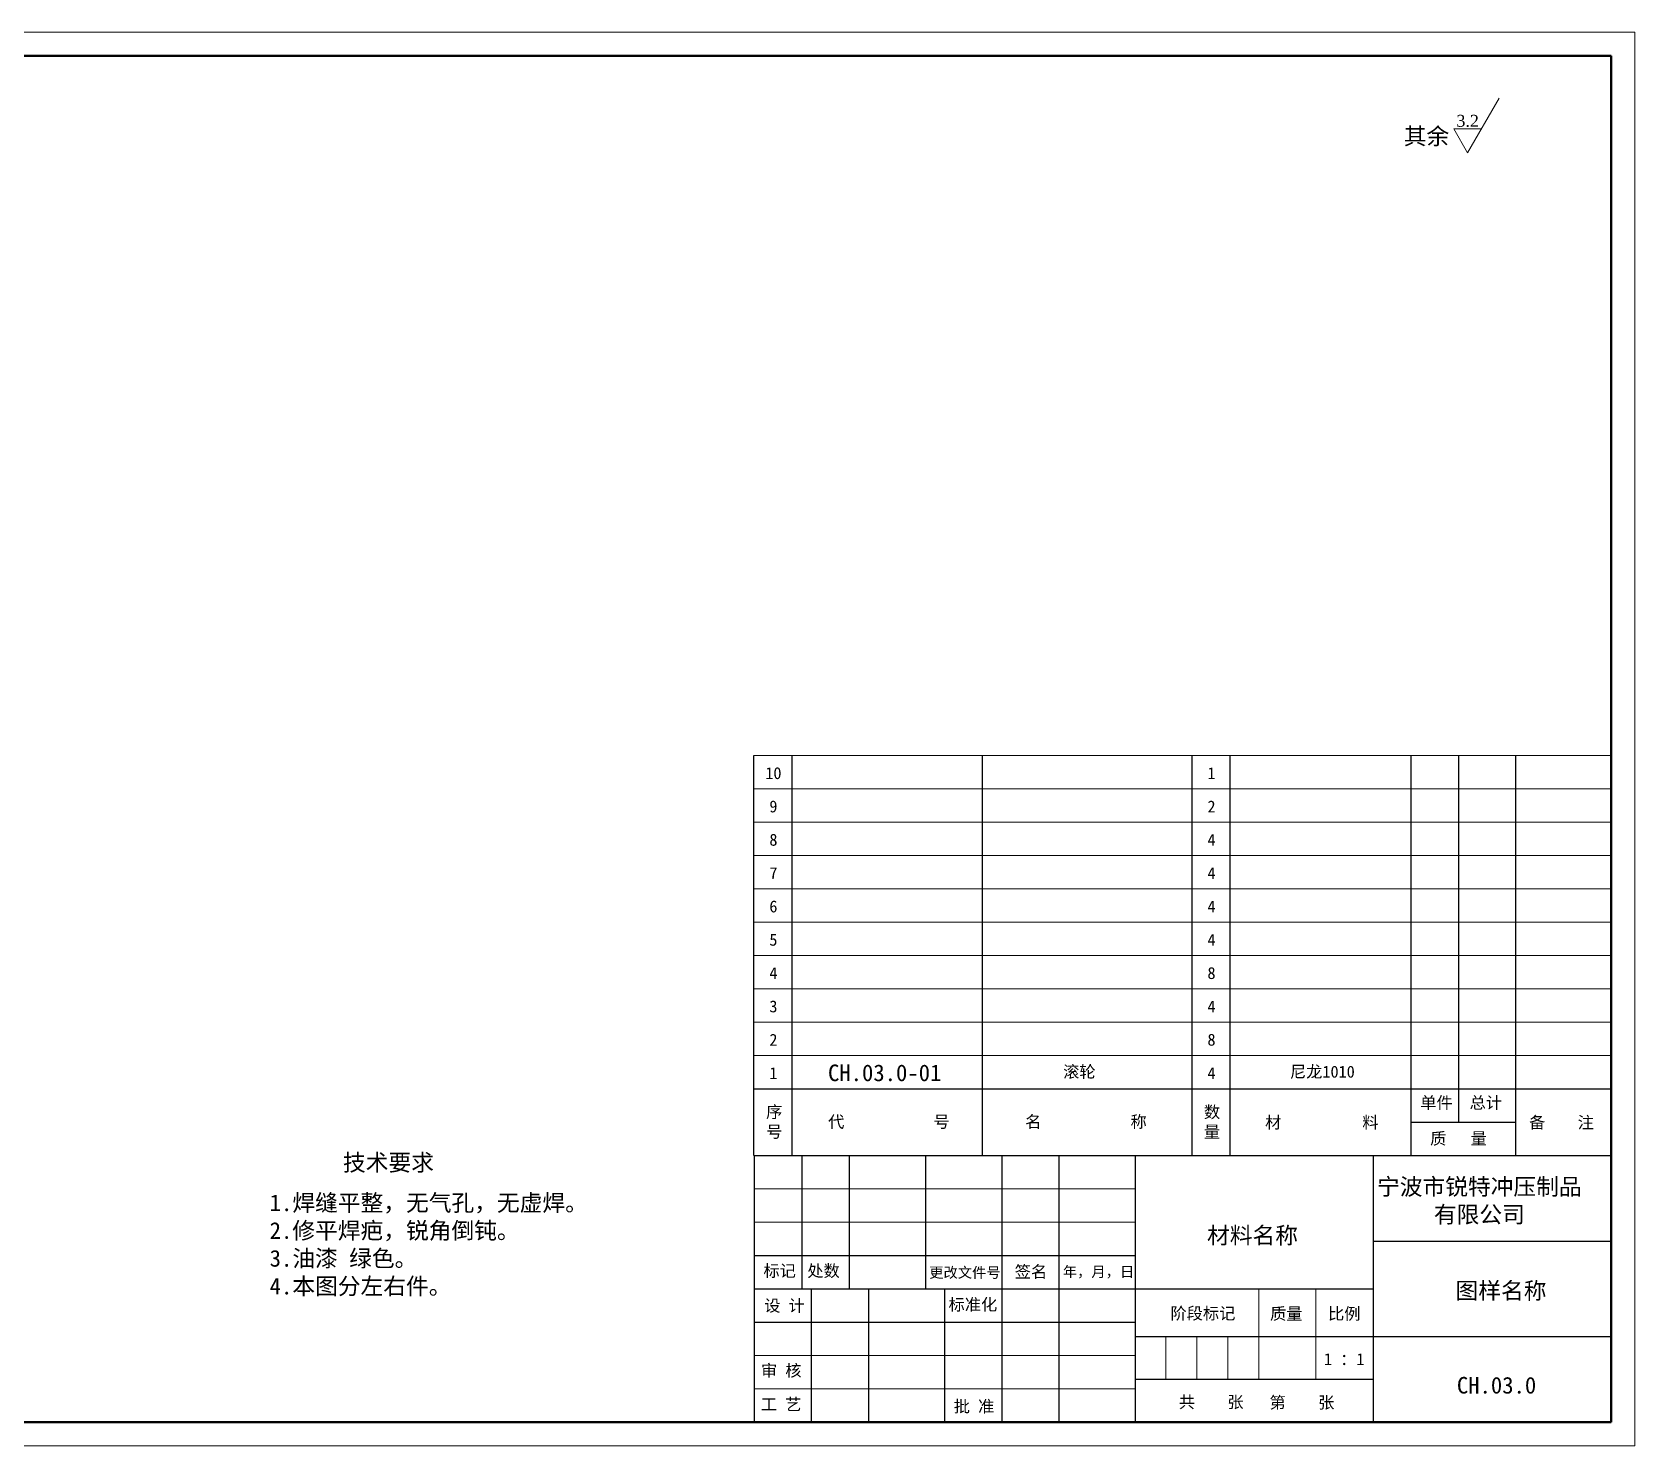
# Model space of a CAD drawing. Header units: millimetres. Extents: x 2881 to 4175, y 614 to 1733.
# Drawn here: x 3153.9 to 3490.5, y 1435.8 to 1732.8 of the extents above; entities that cross this region are included whole.
import ezdxf

# ---------------------------------------------------------------- set-up
doc = ezdxf.new("R2010")
doc.units = ezdxf.units.MM
for name, color, linetype, lineweight in [('实线', 7, 'Continuous', 25), ('引导线', 6, 'Continuous', 9), ('文本', 3, 'Continuous', 15), ('框格线', 8, 'Continuous', 20), ('粗实线', 9, 'Continuous', 50)]:
    doc.layers.add(name, color=color, linetype=linetype, lineweight=lineweight)
doc.styles.get("Standard").update_dxf_attribs({"font": 'simfang.ttf'})

msp = doc.modelspace()

# ---------------------------------------------------------------- linework, layer by layer
at = {"layer": '实线'}
for p, q in [((3305.4618, 1496.8211), (3305.4618, 1580.8211)), ((3313.4618, 1496.8211), (3313.4618, 1580.8211)), ((3353.4618, 1496.8211), (3353.4618, 1580.8211)), ((3397.4618, 1496.8211), (3397.4618, 1580.8211)), ((3405.4618, 1496.8211), (3405.4618, 1580.8211)), ((3443.4618, 1496.8211), (3443.4618, 1580.8211)), ((3453.4618, 1503.8211), (3453.4618, 1580.8211)), ((3465.4618, 1496.8211), (3465.4618, 1580.8211)), ((3305.4618, 1510.8211), (3485.4618, 1510.8211)), ((3443.4618, 1503.8211), (3465.4618, 1503.8211)), ((3305.4618, 1496.8211), (3485.4618, 1496.8211)), ((3305.4806, 1496.8211), (3305.4806, 1440.8211)), ((3315.4806, 1496.8211), (3315.4806, 1468.8211)), ((3325.4806, 1496.8211), (3325.4806, 1468.8211)), ((3341.4806, 1496.8211), (3341.4806, 1468.8211)), ((3357.4806, 1496.8211), (3357.4806, 1440.8211)), ((3369.4806, 1496.8211), (3369.4806, 1440.8211)), ((3385.4806, 1496.8211), (3385.4806, 1440.8211)), ((3435.4618, 1496.8211), (3435.4618, 1440.8211)), ((3435.4618, 1478.8211), (3485.4618, 1478.8211)), ((3305.4618, 1475.8211), (3385.4806, 1475.8211)), ((3305.4618, 1468.8211), (3385.4806, 1468.8211)), ((3317.4806, 1468.8211), (3317.4806, 1440.8211)), ((3329.4806, 1468.8211), (3329.4806, 1440.8211)), ((3345.4806, 1468.8211), (3345.4806, 1440.8211)), ((3385.4806, 1468.8211), (3435.4618, 1468.8211)), ((3305.4618, 1461.8211), (3385.4806, 1461.8211)), ((3385.4806, 1458.8211), (3485.4618, 1458.8211)), ((3385.4806, 1449.8211), (3435.4618, 1449.8211)), ((3305.4618, 1440.8211), (3485.4618, 1440.8211))]:
    msp.add_line(p, q, dxfattribs=at)
at = {"layer": '引导线'}
for p, q in [((3070.4618, 1732.8211), (3490.4618, 1732.8211)), ((3490.4618, 1435.8211), (3490.4618, 1732.8211)), ((3305.4618, 1580.8211), (3485.4618, 1580.8211)), ((3305.4618, 1573.8211), (3485.4618, 1573.8211)), ((3305.4618, 1566.8211), (3485.4618, 1566.8211)), ((3305.4618, 1566.8211), (3485.4618, 1566.8211)), ((3305.4618, 1559.8211), (3485.4618, 1559.8211)), ((3305.4618, 1552.8211), (3485.4618, 1552.8211)), ((3305.4618, 1545.8211), (3485.4618, 1545.8211)), ((3305.4618, 1538.8211), (3485.4618, 1538.8211)), ((3305.4618, 1531.8211), (3485.4618, 1531.8211)), ((3305.4618, 1524.8211), (3485.4618, 1524.8211)), ((3305.4618, 1517.8211), (3485.4618, 1517.8211)), ((3305.4618, 1489.8211), (3385.4806, 1489.8211)), ((3305.4618, 1482.8211), (3385.4806, 1482.8211)), ((3305.4618, 1454.8211), (3385.4806, 1454.8211)), ((3305.4618, 1447.8211), (3385.4806, 1447.8211)), ((3070.4618, 1435.8211), (3490.4618, 1435.8211))]:
    msp.add_line(p, q, dxfattribs=at)
at = {"layer": '文本'}
for p, q in [((3455.3238, 1707.4451), (3461.9748, 1718.9651)), ((3458.2336, 1712.4851), (3452.4139, 1712.4851)), ((3452.4139, 1712.4851), (3455.3238, 1707.4451))]:
    msp.add_line(p, q, dxfattribs=at)
at = {"layer": '文本', "ltscale": 0.2}
for p, q in [((3411.4618, 1468.8211), (3411.4618, 1449.8211)), ((3423.4618, 1468.8211), (3423.4618, 1449.8211)), ((3391.9618, 1458.8211), (3391.9618, 1449.8211)), ((3398.4618, 1458.8211), (3398.4618, 1449.8211)), ((3404.9618, 1458.8211), (3404.9618, 1449.8211))]:
    msp.add_line(p, q, dxfattribs=at)
at = {"layer": '粗实线'}
for p, q in [((3095.4618, 1727.8211), (3485.4618, 1727.8211)), ((3485.4618, 1440.8211), (3485.4618, 1727.8211)), ((3095.4618, 1440.8211), (3485.4618, 1440.8211))]:
    msp.add_line(p, q, dxfattribs=at)

# ---------------------------------------------------------------- texts
at = {"layer": '实线', "char_height": 3.5, "attachment_point": 5}
for s, insert, width in [('宁波市锐特冲压制品\\P有限公司', (3457.7836, 1487.1791), 63.1798), ('材料名称', (3410.1542, 1479.8635), 39.371), ('  图样名称', (3459.9616, 1468.2432), 63.1798), ('CH.03.0', (3461.3997, 1448.5458), 46.0025)]:
    msp.add_mtext(s, dxfattribs=dict(at, insert=insert, width=width))
at = {"layer": '文本'}
for s, insert, char_height, width, attachment_point in [('{\\fTimes New Roman|b0|i0|c0|p18;3.2}', (3452.9728, 1715.43), 2.5, 14.6, 1), ('其余', (3446.6926, 1708.8103), 3.5, 63.1798, 8), ('技术要求', (3228.6999, 1493.2107), 3.5, 63.1798, 8), ('1.焊缝平整，无气孔，无虚焊。\\P2.修平焊疤，锐角倒钝。\\P3.油漆 绿色。\\P4.本图分左右件。', (3203.7534, 1477.9535), 3.5, 89.5148, 4)]:
    msp.add_mtext(s, dxfattribs=dict(at, insert=insert, char_height=char_height, width=width, attachment_point=attachment_point))
at = {"layer": '文本', "ltscale": 0.2, "attachment_point": 5}
for s, insert, char_height, width in [('标记', (3310.846, 1472.4798), 2.5, 14.5116), ('处数', (3320.0659, 1472.458), 2.5, 14.5116), ('更改文件号', (3349.7631, 1472.1268), 2.2, 32.188166), ('签名', (3363.6278, 1472.2861), 2.5, 14.5116), ('年，月，日', (3377.8202, 1472.2647), 2.2, 14.5116), ('设 计', (3311.8685, 1465.161), 2.5, 14.5116), ('标准化', (3351.4328, 1465.3886), 2.5, 14.5116), ('阶段标记', (3399.7387, 1463.5336), 2.5, 14.5116), ('质量', (3417.2516, 1463.4755), 2.5, 14.5116), ('比例', (3429.4226, 1463.4755), 2.5, 14.5116), ('1 ：1', (3429.4087, 1454.0397), 2.5, 14.5116), ('审 核', (3311.1854, 1451.5206), 2.5, 14.5116), ('工 艺', (3311.1456, 1444.4728), 2.5, 14.5116), ('批 准', (3351.6605, 1444.0065), 2.5, 14.5116), ('共    张', (3401.4689, 1444.9016), 2.5, 14.5116), ('第    张', (3420.5354, 1444.8115), 2.5, 14.5116)]:
    msp.add_mtext(s, dxfattribs=dict(at, insert=insert, char_height=char_height, width=width))
at = {"layer": '框格线', "color": 3, "width": 108.3187, "attachment_point": 5}
for s, insert, char_height in [('10', (3309.5411, 1577.1342), 2.5), ('1', (3401.5411, 1577.1342), 2.5), ('9', (3309.5411, 1570.1342), 2.5), ('2', (3401.5411, 1570.1342), 2.5), ('8', (3309.5411, 1563.1342), 2.5), ('4', (3401.5411, 1563.1342), 2.5), ('7', (3309.5411, 1556.1342), 2.5), ('4', (3401.5411, 1556.1342), 2.5), ('6', (3309.5411, 1549.1342), 2.5), ('4', (3401.5411, 1549.1342), 2.5), ('5', (3309.5411, 1542.1342), 2.5), ('4', (3401.5411, 1542.1342), 2.5), ('4', (3309.5411, 1535.1342), 2.5), ('8', (3401.5411, 1535.1342), 2.5), ('3', (3309.5411, 1528.1342), 2.5), ('4', (3401.5411, 1528.1342), 2.5), ('2', (3309.5411, 1521.1342), 2.5), ('8', (3401.5411, 1521.1342), 2.5), ('1', (3309.5411, 1514.1342), 2.5), ('CH.03.0-01', (3332.9066, 1514.1722), 3.5), ('滚轮           ', (3373.7891, 1514.3004), 2.5), ('4', (3401.5411, 1514.1342), 2.5), ('尼龙1010           ', (3424.8176, 1514.3004), 2.5), ('单件', (3448.7838, 1507.7945), 2.5), ('总计', (3459.1467, 1507.7945), 2.5), ('序\\P号', (3309.7204, 1503.788), 2.5), ('代           号', (3333.7891, 1503.788), 2.5), ('名           称', (3375.1785, 1503.788), 2.5), ('数\\P量', (3401.6493, 1503.788), 2.5), ('材          料', (3424.7068, 1503.6438), 2.5), ('备    注', (3475.0396, 1503.6438), 2.5), ('质   量', (3453.4101, 1500.2597), 2.5)]:
    msp.add_mtext(s, dxfattribs=dict(at, insert=insert, char_height=char_height))

doc.saveas('drawing.dxf')
